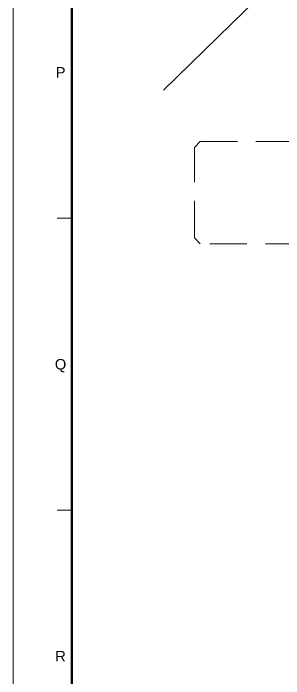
# Model space of a CAD drawing. Header units: millimetres. Extents: x 672 to 1266, y 302 to 1143.
# Drawn here: x 671.8 to 718.1, y 404.4 to 518.4 of the extents above; entities that cross this region are included whole.
import ezdxf
from ezdxf.enums import TextEntityAlignment as Align

# ---------------------------------------------------------------- set-up
doc = ezdxf.new("R2010")
doc.units = ezdxf.units.MM
doc.linetypes.add('HIDDEN', pattern=[9.525, 6.35, -3.175])
doc.layers.get('0').update_dxf_attribs({"color": 2, "true_color": 0xffff00})
for name, color, linetype, lineweight, true_color in [('010', 178, 'Continuous', 9, 0x000000), ('018', 178, 'Continuous', 18, 0x000000), ('050', 178, 'Continuous', 50, 0x000000), ('1_2front ... 025', 178, 'Continuous', 25, 0x000000), ('1_2front ... hdn', 250, 'HIDDEN', 9, 0x323232)]:
    doc.layers.add(name, color=color, linetype=linetype, lineweight=lineweight, true_color=true_color)
doc.layers.add('G-ANNO-TEXT', color=178, linetype='Continuous', true_color=0x000000)
doc.styles.add('textstyle86', font='')
doc.styles.add('textstyle89', font='')
doc.styles.add('textstyle92', font='')
doc.styles.get('textstyle86').set_extended_font_data('Arial [Mono]')
doc.styles.get('textstyle89').set_extended_font_data('Arial [Mono]')
doc.styles.get('textstyle92').set_extended_font_data('Arial [Mono]')

# ---------------------------------------------------------------- blocks, each defined once
blk = doc.blocks.new('title_block')
at = {"layer": '010', "color": 7, "true_color": 0xffffff}
blk.add_lwpolyline([(0, 841), (594, 841), (594, 0), (0, 0)], close=True, dxfattribs=at)
at = {"layer": '018', "color": 7, "true_color": 0xffffff}
for points in [[(7.5, 181), (10, 181)], [(7.5, 131), (10, 131)]]:
    blk.add_lwpolyline(points, dxfattribs=at)
at = {"layer": '050', "color": 7, "true_color": 0xffffff}
blk.add_lwpolyline([(10, 831), (584, 831), (584, 10), (10, 10)], close=True, dxfattribs=at)
at = {"layer": 'G-ANNO-TEXT'}
for s, style, p in [('P', 'textstyle86', (8.09, 206)), ('Q', 'textstyle89', (8.09, 156)), ('R', 'textstyle92', (8.09, 106))]:
    blk.add_text(s, height=1.8, dxfattribs=dict(at, style=style)).set_placement(p, align=Align.MIDDLE_CENTER)

msp = doc.modelspace()

# ---------------------------------------------------------------- linework, layer by layer
at = {"layer": '1_2front ... 025'}
msp.add_line((697.55, 505.21), (730.89, 537.75), dxfattribs=at)
at = {"layer": '1_2front ... hdn'}
for p, q in [((703.85, 496.41), (702.85, 495.41)), ((703.85, 496.41), (702.85, 495.41)), ((703.85, 496.41), (797.55, 496.41)), ((703.85, 496.41), (797.55, 496.41)), ((702.85, 479.91), (702.85, 495.41)), ((702.85, 479.91), (702.85, 495.41)), ((703.85, 478.91), (702.85, 479.91)), ((703.85, 478.91), (702.85, 479.91)), ((797.55, 478.91), (703.85, 478.91)), ((797.55, 478.91), (703.85, 478.91))]:
    msp.add_line(p, q, dxfattribs=at)

# ---------------------------------------------------------------- block references
at = {"zscale": 37.79527559055241}
msp.add_blockref('title_block', (671.84, 302.27), dxfattribs=at)

doc.saveas('drawing.dxf')
